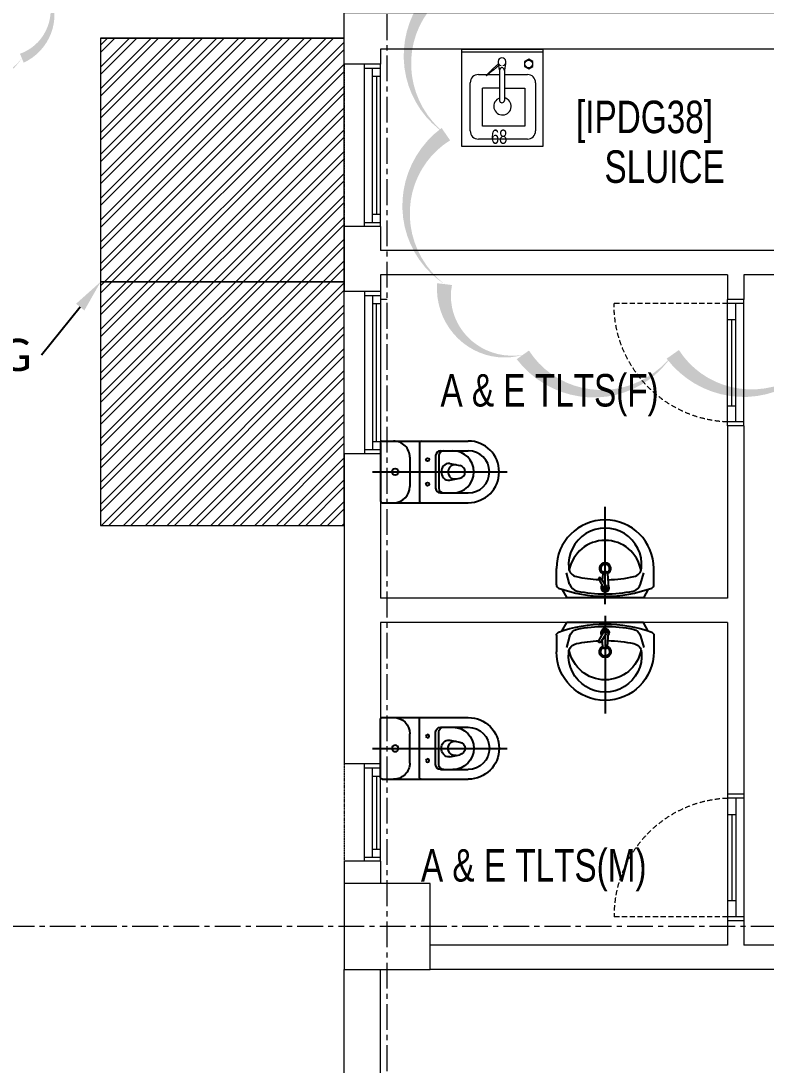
# Model space of a CAD drawing. Header units: millimetres. Extents: x 26027 to 581921, y 7230 to 233891.
# Drawn here: x 456395 to 460986, y 134292 to 140724 of the extents above; entities that cross this region are included whole.
import ezdxf
from ezdxf import colors
from ezdxf.entities.mleader import LeaderData, LeaderLine
from ezdxf.math import Vec2, Vec3

# ---------------------------------------------------------------- set-up
doc = ezdxf.new("R2010")
doc.units = ezdxf.units.MM
doc.header["$LTSCALE"] = 5
for name, pattern in [('CENTER', [50.800000000000004, 31.75, -6.35, 6.35, -6.35]), ('HIDDEN', [9.524999999999999, 6.35, -3.175]), ('HIDDEN2', [0.1875, 0.125, -0.0625])]:
    doc.linetypes.add(name, pattern=pattern)
for name, color, linetype, lineweight in [('72_EGR_BASE_TEXT', 7, 'Continuous', 5), ('Aluminum', 7, 'Continuous', 5), ('Medical Equipment and Furniture', 163, 'Continuous', 0), ('Medical Equipment and Furniture1', 163, 'Continuous', 5), ('New Aluminium', 250, 'Continuous', 5), ('Proj', 7, 'HIDDEN2', 5), ('SANIT', 250, 'Continuous', 5), ('Structure', 20, 'Continuous', 5), ('Walls', 32, 'Continuous', 5)]:
    doc.layers.add(name, color=color, linetype=linetype, lineweight=lineweight)
for name, color, linetype in [('axes', 9, 'Continuous'), ('GE-ARCHITECTURAL_ELEMENTS', 8, 'Continuous'), ('GE-FURNITURE', 8, 'Continuous'), ('GE-SPECIFICATIONS', 7, 'Continuous')]:
    doc.layers.add(name, color=color, linetype=linetype)
doc.layers.add('GE-DESIGNER_WARNING', color=1, linetype='Continuous', plot=False)
doc.layers.add('REV 01', color=7, linetype='Continuous', lineweight=0, true_color=0xe41b4d)
doc.styles.add('GE-DIMS', font='calibri.ttf')
doc.styles.add('X3G_ENTITY_257CFD', font='swisscl.ttf', dxfattribs={"height": 200})
doc.styles.add('X3G_ENTITY_2587EA', font='swisscl.ttf', dxfattribs={"height": 200})

# ---------------------------------------------------------------- blocks, each defined once
blk = doc.blocks.new('Slop Hopper')
at = {"layer": 'Medical Equipment and Furniture1'}
for p, q in [((1327.370956376591, 1279.91283806576), (1327.37095637598, 1339.912838065764)), ((1327.37095637598, 1339.912838065764), (1377.37095637598, 1339.912838066273)), ((1377.37095637598, 1339.912838066273), (1377.370956376591, 1279.912838066273)), ((1336.901490727174, 1335.393754096396), (1367.145765536334, 1335.393754096705)), ((1331.893857139738, 1300.66092966884), (1331.893857139439, 1330.386120508545)), ((1338.527444925967, 1304.04260905824), (1338.52744492573, 1327.462456386485)), ((1338.52744492573, 1327.462456386485), (1364.588513628019, 1327.462456386755)), ((1364.588513628019, 1327.462456386755), (1364.58851362826, 1304.04260905851)), ((1372.138131948603, 1330.378487007783), (1372.138131948901, 1300.653295994885)), ((1351.161032712334, 1293.729631959133), (1351.161032712153, 1311.592227378973)), ((1354.092330422267, 1292.757843044463), (1354.092330422071, 1311.597900607718)), ((1351.161032712225, 1304.042609058371), (1338.527444925967, 1304.04260905824)), ((1354.092330422151, 1304.042609058401), (1364.58851362826, 1304.04260905851)), ((1351.161032712309, 1295.653296081273), (1336.893857139847, 1295.653296081127)), ((1350.462909897862, 1288.898224215598), (1351.162450179454, 1292.852147546582)), ((1351.161032712338, 1292.920471653808), (1351.161032712334, 1293.699097607991)), ((1367.138132035554, 1295.653296081437), (1354.092330422238, 1295.653296081302)), ((1354.092330422267, 1292.757843044463), (1354.775186061252, 1288.898224215645)), ((1354.105150832813, 1289.681681534443), (1357.619047979519, 1292.767799898131)), ((1357.63431515509, 1292.783067073706), (1359.099964010034, 1293.775433485931)), ((1358.26026935357, 1292.065509821801), (1359.191567063484, 1293.118944936316)), ((1359.099964010042, 1293.775433485931), (1359.390040345916, 1293.97390676838)), ((1359.191567063484, 1293.118944936316), (1359.680116681797, 1293.65329608136)), ((1359.390040345916, 1293.97390676838), (1359.527444926069, 1294.065509821816)), ((1359.527444926069, 1294.065509821816), (1359.649582330647, 1294.157112875251)), ((1361.985460193224, 1296.202914401994), (1359.588513628358, 1294.080776997391)), ((1359.649582330647, 1294.157112875251), (1359.741185384082, 1294.233448753115)), ((1359.680116681797, 1293.65329608136), (1359.786986910804, 1293.775433485942)), ((1359.786986910804, 1293.775433485942), (1359.89385713981, 1293.882303714949)), ((1362.21446782682, 1295.94337241727), (1359.802254086379, 1293.836502188231)), ((1359.89385713981, 1293.882303714949), (1359.970193017671, 1293.973906768384)), ((1359.970193017671, 1293.973906768384), (1360.043475460418, 1294.047189211131)), ((1336.153399124563, 1292.050242646004), (1333.61904797954, 1290.599860966588)), ((1333.61904797954, 1290.599860966588), (1333.61904797957, 1287.668563256662)), ((1333.61904797957, 1287.668563256662), (1336.153399124625, 1286.202914401729)), ((1338.67248309404, 1290.599860966642), (1336.153399124563, 1292.050242646004)), ((1336.153399124625, 1286.202914401729), (1338.672483094069, 1287.668563256717)), ((1338.672483094069, 1287.668563256717), (1338.67248309404, 1290.599860966642)), ((1354.741677432372, 1288.958177761982), (1358.245002177995, 1292.05024264623)), ((1327.370956376577, 1281.91283806576), (1377.370956376577, 1281.912838066273)), ((1377.370956376591, 1279.912838066273), (1327.370956376591, 1279.91283806576))]:
    blk.add_line(p, q, dxfattribs=at)
blk.add_circle((1336.161032813055, 1289.111311247616), 2.297709822988054, dxfattribs=at)
for centre, radius, start, end in [((1336.890040259073, 1330.382303801314), 4.996184577475884, 89.95622836788318, 179.9562303529575), ((1367.138132035201, 1330.378487007732), 4.999999913398565, 6.524198029217501e-10, 90.00000099302463), ((1352.313704504366, 1315.187647245009), 5.366412398871967, 289.1656499743485, 257.5965732013071), ((1352.619048049681, 1311.588410514563), 1.458020333512741, 359.8500141712699, 179.8500086273752), ((1336.897673846899, 1300.65711278842), 5.003818162905816, 179.9562951422482, 269.9562971276477), ((1367.138132035503, 1300.653295994834), 4.999999913398551, 270.0000000006503, 6.524198029217501e-10), ((1352.630440862744, 1292.809842129358), 1.435442564620526, 179.0501868002173, 359.0501868002173), ((1362.072544005707, 1296.097172983409), 0.1369848093810266, 39.47334006374277, 129.4733135947575), ((1362.115231136235, 1296.057876237581), 0.1515224261446737, 310.914396454058, 40.91436998948754), ((1352.61904797957, 1287.732478282433), 2.451100774770727, 100.5880710646455, 79.4119289363447)]:
    blk.add_arc(centre, radius, start, end, dxfattribs=at)
blk = doc.blocks.new('A$C39C6726A')
at = {"layer": 'New Aluminium', "linetype": 'HIDDEN'}
blk.add_line((24.97661451576278, 100), (24.97661451576278, 800.0233854837716), dxfattribs=at)
at = {"layer": 'New Aluminium'}
for p, q in [((780, 100), (-0.003293730318546295, 100)), ((24.97661451576278, 0), (24.97661451576278, 100)), ((124.9766145157628, 99.99999999860302), (124.9766145157628, 49.99999999860302)), ((654.9999999995343, 74.99999999953434), (124.9766145157628, 74.99999999860302)), ((654.9999999995343, 100), (654.9999999995343, 50)), ((754.9999999995343, 0), (754.9999999995343, 100)), ((780, 0), (0, 0)), ((754.9999999995343, 50.00000000046566), (24.97661451576278, 49.99999999860302))]:
    blk.add_line(p, q, dxfattribs=at)
at = {"layer": 'New Aluminium', "linetype": 'HIDDEN'}
blk.add_arc((29.29203606327064, 73.85752633959055), 726.1786817647586, 2.063097099571023, 90.34049044268448, dxfattribs=at)
blk = doc.blocks.new('WC manta')
at = {"layer": 'GE-FURNITURE'}
for p, q in [((-0.1300000000000026, 0.1799999999999784), (-0.1300000000000021, -0.1800000000000352)), ((-0.1200000000000032, 0.1899999999999835), (0.4100000000000383, 0.1899999999998698)), ((0.1089999999999978, 0.1799999999999784), (0.1089999999999973, -0.180000000000021)), ((0.2389999999999977, 0.1299999999999812), (0.4100000000000001, 0.1299999999999955)), ((0.0499999999999976, 0.08999999999997499), (0.04999999999999849, -0.09000000000001762)), ((0.2089999999999979, 0.0999999999999801), (0.2089999999999979, -0.1000000000000085)), ((0.2289999999999979, 0.0999999999999801), (0.2289999999999979, -0.1000000000000085)), ((-0.1800000000000019, -1.4210854715202e-14), (0.6499999999999972, 0)), ((0.2955435778343052, 0.05099335474704958), (0.3580878172658544, 0.03932111432524721)), ((0.2955435778343083, -0.05099335474706379), (0.358087817265849, -0.03932111432530405)), ((-0.120000000000001, -0.1900000000000404), (0.410000000000077, -0.1899999999998272)), ((0.2389999999999994, -0.1300000000000097), (0.4100000000000001, -0.1299999999999812))]:
    blk.add_line(p, q, dxfattribs=at)
for centre, radius in [((0.1589999999999976, 0.07524999999998272), 0.01), ((-0.04000000000000181, -1.4210854715202e-14), 0.02), ((0.1589999999999976, -0.07525000000001114), 0.01)]:
    blk.add_circle(centre, radius, dxfattribs=at)
for centre, radius, start, end in [((-0.1200000000000028, 0.1799999999999784), 0.01, 90.00000000000281, 180), ((-0.05000000000000249, 0.08999999999997499), 0.1, 0, 90.0000000000015), ((0.1189999999999976, 0.1799999999999784), 0.01, 90, 180), ((0.2389999999999977, 0.0999999999999801), 0.03, 90, 180), ((0.2589999999999977, 0.0999999999999801), 0.03, 90, 180), ((0.3146591216085324, -1.4210854715202e-14), 0.1299999999999977, 270, 90), ((0.4099999999999997, 0), 0.1899999999999977, 270, 90), ((0.4099999999999997, 0), 0.1299999999999977, 270, 90), ((0.302892476788585, 1.4210854715202e-14), 0.05876042778213645, 141.5249730953281, 218.475026904783), ((0.2882053240761837, 0.01167224042180237), 0.04, 79.42885282056038, 141.5249730953252), ((0.3453775567838338, 1.4210854715202e-14), 0.05876042778213645, 166.4175867627366, 193.5824132373916), ((0.3271417994111214, 0.004405769433930118), 0.04, 79.42885282056035, 166.4175867627366), ((0.3507495635077338, -2.842170943040401e-14), 0.04, 280.5711471794227, 79.42885282056916), ((0.2882053240762104, -0.01167224042180237), 0.04, 218.4750269047819, 280.5711471794153), ((0.3271417994111308, -0.004405769433944329), 0.04, 193.5824132373898, 280.5711471793922), ((-0.0500000000000016, -0.09000000000001762), 0.1, 270.0000000000061, 0), ((0.2389999999999977, -0.1000000000000085), 0.03, 180, 270), ((0.2589999999999977, -0.1000000000000085), 0.03, 180, 270), ((-0.1200000000000023, -0.1800000000000352), 0.01, 180, 270.0000000000084), ((0.1189999999999971, -0.180000000000021), 0.01, 180, 270.0000000000009)]:
    blk.add_arc(centre, radius, start, end, dxfattribs=at)
blk = doc.blocks.new('lav-manta 60')
at = {"layer": 'GE-ARCHITECTURAL_ELEMENTS'}
for p, q in [((-0.2658112752778532, -0.0528604784439608), (-0.2358005871623812, 1.4210854715202e-14)), ((-0.2358005871623803, 0), (0.2358005871623812, 1.4210854715202e-14)), ((8.881784197001252e-16, 0.04000000000002046), (-6.217248937900877e-15, -0.5599999999999739)), ((0.2658112752778532, -0.0528604784439608), (0.2358005871623812, 1.4210854715202e-14)), ((-0.01500000000000323, -0.1473122635064641), (-0.01986414486488819, -0.06399025504892109)), ((0.03890213914203589, -0.1141610597856442), (0.008722840084338657, -0.05751880514141305)), ((0.01909829523756645, -0.07699205969632317), (0.01986206894530085, -0.06400790666485534)), ((-0.3000000000000007, -0.07892544397115842), (-0.3000000000000016, -0.1799999999999926)), ((-0.2184831274915995, -0.08410578956296888), (-0.238337111529991, -0.1537086973741566)), ((0.0274395542141237, -0.120963039179756), (-0.007817085774672883, -0.0673337147440094)), ((0.0149999999999979, -0.1473122635064641), (0.01740925070904797, -0.1057058166811373)), ((0.2184831274916004, -0.08410578956296888), (0.2383371115299919, -0.1537086973741566)), ((0.2999999999999989, -0.07892544397115842), (0.299999999999998, -0.1799999999999926))]:
    blk.add_line(p, q, dxfattribs=at)
for centre, radius, start, end in [((-0.2800000000000011, -0.07892544397115842), 0.02, 109.8228838830087, 180), ((0, -0.855681818181921), 0.84568181818193, 70.17711611698898, 109.8228838830111), ((-0.1607845660526097, -0.1005641007725586), 0.06, 101.8086224012993, 164.079387877085), ((0, -0.8696182228863449), 0.84568181818193, 78.1913775987016, 101.8086224012984), ((-2.664535259100376e-15, -0.06166307873495214), 0.02500000000000305, 320.7474472845807, 220.3679850115468), ((-9.769962616701378e-15, -0.06166307873495214), 0.02000000000000313, 353.2670776885322, 186.6820056531071), ((-9.769962616701378e-15, -0.06166307873495214), 0.009657274115586034, 25.41267285391787, 215.9577171006651), ((0.1607845660526097, -0.1005641007725586), 0.06, 15.92061212291503, 78.19137759870078), ((0.2799999999999994, -0.07892544397115842), 0.02, 0, 70.17711611699127), ((0, -0.9572184320334429), 0.84568181818193, 91.1571592519256, 102.0882578917694), ((0, -0.9572184320334429), 0.84568181818193, 88.54855929439348, 88.84397810137993), ((0.03317084667807624, -0.1175620494827143), 0.0066644162705284, 210.6851949742506, 30.68519497445045), ((0, -0.9572184320334429), 0.84568181818193, 77.9117421082308, 87.42744881614517), ((-5.329070518200751e-15, -0.1799999999999926), 0.2999999999999998, 180, 0), ((-1.77635683940025e-15, -0.2038909794933232), 0.2252122890089872, 174.8142152564765, 5.185784743523504), ((-0.164536051019244, -0.1889581848927691), 0.06, 102.0882578917687, 174.8142152564765), ((-1.77635683940025e-15, -0.1282362600928906), 0.2252122890089872, 190.6097301344279, 349.3902698655721), ((-3.552713678800501e-15, -0.1799999999999926), 0.03500000000000014, 115.3105877077287, 64.6894122922684), ((-3.552713678800501e-15, -0.1799999999999926), 0.02750000000000075, 117.1495709494952, 62.85042905050146), ((-2.664535259100376e-15, -0.1473122635064641), 0.01500000000000057, 180, 6.758042587173681e-11), ((0.1645360510192404, -0.1889581848927691), 0.06, 5.185784743523504, 77.91174210823132)]:
    blk.add_arc(centre, radius, start, end, dxfattribs=at)

msp = doc.modelspace()

# ---------------------------------------------------------------- hatches: boundary and pattern name
at = {"layer": 'GE-DESIGNER_WARNING', "lineweight": 0}
h = msp.add_hatch(dxfattribs=at)
h.set_pattern_fill('ANSI32', color=256, scale=10)
h.set_pattern_definition([(45, (-1295783.370939447, 1430998.8999502), (-67.35192090801866, 67.35192090801866), []), (45, (-1295738.469639447, 1430998.8999502), (-67.35192090801866, 67.35192090801866), [])])
h.paths.add_polyline_path([(458385.8122953232, 137616.5233593564), (456885.8123681536, 137616.5233593564), (456885.8124061713, 137616.5233593564), (458385.8122896433, 137616.5233593564)], flags=17)
h.paths.add_polyline_path([(458385.8122022476, 140616.5233593564), (456885.8122313803, 140616.5233593564), (456885.8123681536, 137616.5233593564), (458385.8122953232, 137616.5233593564)])
h.paths.add_polyline_path([(456885.8123681536, 137616.5233593564), (456885.8124061713, 137616.5233593564), (458385.8085331037, 137616.5233593564), (458385.8062017048, 137994.0370760986), (458385.8123656781, 138311.5233879667), (458385.8123681531, 137616.5233593564)])

# ---------------------------------------------------------------- linework, layer by layer
at = {"layer": 'Aluminum'}
for p, q in [((458510.8123571561, 139457.7802034228, 2.361868934011321), (458510.8061814895, 140457.7802034221, 2.361868934011321)), ((458510.8061814895, 140432.7802034221, 2.361868934011321), (458610.8061814895, 140432.7802034221, 2.361868934011321)), ((458560.8123571561, 139482.7802034228, 2.361868934011321), (458560.8061814895, 140432.7802034221, 2.361868934011321)), ((458610.8123571561, 139457.7802034228, 2.361868934011321), (458610.8061814895, 140457.7802034221, 2.361868934011321)), ((458560.8061814895, 140382.7802034221, 2.361868934011321), (458610.8061814895, 140382.7802034221, 2.361868934011321)), ((458585.8061814895, 140382.7802034221, 2.361868934011321), (458585.8123571561, 139532.7802034228, 2.361868934011321)), ((458560.8123571561, 139532.7802034228, 2.361868934011321), (458610.8123571561, 139532.7802034228, 2.361868934011321)), ((458510.8123571561, 139482.7802034228, 2.361868934011321), (458610.8123571561, 139482.7802034228, 2.361868934011321)), ((458510.8123571561, 139057.7802034228, 2.361868934011321), (458510.8061814895, 138057.7802034232, 2.361868934011321)), ((458610.8123571561, 139057.7802034228, 2.361868934011321), (458610.8061814895, 138057.7802034232, 2.361868934011321)), ((458510.8123571561, 139032.7802034228, 2.361868934011321), (458610.8123571561, 139032.7802034228, 2.361868934011321)), ((458560.8123571561, 139032.7802034228, 2.361868934011321), (458560.8061814895, 138082.7802034232, 2.361868934011321)), ((458560.8123571561, 138982.7802034228, 2.361868934011321), (458610.8123571561, 138982.7802034228, 2.361868934011321)), ((458585.8061814895, 138132.7802034232, 2.361868934011321), (458585.8123571561, 138982.7802034228, 2.361868934011321)), ((458560.8061814895, 138132.7802034232, 2.361868934011321), (458610.8061814895, 138132.7802034232, 2.361868934011321)), ((458510.8061814895, 138082.7802034232, 2.361868934011321), (458610.8061814895, 138082.7802034232, 2.361868934011321)), ((458510.8126940732, 135547.7509204864, 2.361868050470358), (458510.8126940732, 136147.7509204859, 2.361868050470358)), ((458510.8126940732, 136122.7509204859, 2.361868050470358), (458610.8126940732, 136122.7509204859, 2.361868050470358)), ((458560.8126940732, 135572.7509204864, 2.361868050470358), (458560.8126940732, 136122.7509204859, 2.361868050470358)), ((458610.8126940732, 135547.7509204864, 2.361868050470358), (458610.8126940732, 136147.7509204859, 2.361868050470358)), ((458560.8126940732, 136072.7509204859, 2.361868050470358), (458610.8126940732, 136072.7509204859, 2.361868050470358)), ((458585.8126940732, 136072.7509204859, 2.361868050470358), (458585.8126940732, 135622.7509204864, 2.361868050470358)), ((458560.8126940732, 135622.7509204864, 2.361868050470358), (458610.8126940732, 135622.7509204864, 2.361868050470358)), ((458510.8126940732, 135572.7509204864, 2.361868050470358), (458610.8126940732, 135572.7509204864, 2.361868050470358))]:
    msp.add_line(p, q, dxfattribs=at)
at = {"layer": 'axes', "linetype": 'CENTER', "lineweight": 0}
for p, q in [((458650.812872278, 120285.5886630216, 2.361869228524717), (458650.8128722785, 160790.266209845, 2.361869228524717)), ((580937.8203590373, 135145.266500985, 2.361868934011056), (448568.3167028979, 135145.266500985, 2.361868934011056))]:
    msp.add_line(p, q, dxfattribs=at)
at = {"layer": 'Medical Equipment and Furniture', "lineweight": 0}
msp.add_line((456885.8124061713, 140616.5233593564, 2.361868934011321), (458385.8122896431, 140616.5233593564, 2.361868934011321), dxfattribs=at)
at = {"layer": 'Proj'}
for p, q in [((458385.8061164208, 140457.7802034221, 2.361868934011321), (458385.8122920874, 139457.7802034228, 2.361868934011321)), ((458385.8061164208, 138057.7802034232, 2.361868934011321), (458385.8122920874, 139057.7802034228, 2.361868934011321)), ((458385.8126290045, 136147.7509204859, 2.361868934011321), (458385.8126290045, 135547.7509204864, 2.361868934011321))]:
    msp.add_line(p, q, dxfattribs=at)
at = {"layer": 'REV 01', "elevation": -5.465977195306948e-07}
msp.add_lwpolyline([(454410.285667592, 141814.8977600294, 0, 59.81414226712175, -0.52056705), (455008.1911472314, 141831.6965377333, 0, 59.81414226712175, -0.52056705), (455606.0966268708, 141848.4953154371, 0, 59.81414226712175, -0.52056705), (456204.0021065102, 141865.2940931413, 0, 59.81414226712175, -0.52056705), (456509.2038819903, 141581.049845458, 0, 59.81414226712175, -0.52056705), (456509.2038819904, 140982.9084227867, 0, 59.81414226712175, -0.52056705), (456400.408552815, 140493.5623292908, 0, 59.81414226712175, -0.52056705), (455802.2671301438, 140493.5623292908, 0, 59.81414226712175, -0.52056705), (455204.1257074726, 140493.5623292906, 0, 59.81414226712175, -0.52056705), (454605.9842848014, 140493.5623292906, 0, 59.81414226712175, -0.52056705), (454328.7086640797, 140789.9057002826, 0, 59.81414226712175, -0.52056705), (454376.1634482261, 141386.1616897508, 0, 59.81414226712175, -0.52056705)], format="xyseb", close=True, dxfattribs=at)
at = {"layer": 'REV 01', "elevation": 2.361869228524717}
msp.add_lwpolyline([(470843.7840054722, 141178.458130886, 0, 92.37811408067861, -0.52056705), (470854.1777491386, 140254.7354635216, 0, 92.37811408067861, -0.52056705), (470864.5714928049, 139331.0127961571, 0, 92.37811408067861, -0.52056705), (470572.109674026, 138705.7034644221, 0, 92.37811408067861, -0.52056705), (469648.3342704152, 138702.4477319571, 0, 92.37811408067861, -0.52056705), (468724.5588668043, 138699.191999492, 0, 92.37811408067861, -0.52056705), (467800.7834631935, 138695.936267027, 0, 92.37811408067861, -0.52056705), (466877.0080595826, 138692.6805345619, 0, 92.37811408067861, -0.52056705), (465953.2326559718, 138689.4248020968, 0, 92.37811408067861, -0.52056705), (465029.4572523609, 138686.1690696318, 0, 92.37811408067861, -0.52056705), (464105.68184875, 138682.9133371667, 0, 92.37811408067861, -0.52056705), (463181.9064451392, 138679.6576047016, 0, 92.37811408067861, -0.52056705), (462258.1310415283, 138676.4018722366, 0, 92.37811408067861, -0.52056705), (461334.3556379175, 138673.1461397715, 0, 92.37811408067861, -0.52056705), (460410.5802343066, 138669.8904073065, 0, 92.37811408067861, -0.52056705), (459486.8048306957, 138666.6346748414, 0, 92.37811408067861, -0.52056705), (459004.3403646437, 139102.3004346336, 0, 92.37811408067861, -0.52056705), (459012.6113029575, 140026.0445483847, 0, 92.37811408067861, -0.52056705), (459020.8822412713, 140949.7886621357, 0, 92.37811408067861, -0.52056705)], format="xyseb", dxfattribs=at)
at = {"layer": 'Structure', "elevation": 2.361868934011321}
msp.add_lwpolyline([(458385.8125929814, 134880.266500985), (458915.8125929814, 134880.266500985), (458915.8125929814, 135410.266500985), (458385.8125929814, 135410.266500985)], close=True, dxfattribs=at)
at = {"layer": 'Walls'}
for p, q in [((458610.8122935034, 140550.2665152901, 2.361868934011321), (458610.8122988921, 140457.7802034228, 2.361868934011321)), ((462048.5235358458, 140550.2665152901, 2.361868934011321), (458610.8122935034, 140550.2665152901, 2.361868934011321)), ((458610.8132022116, 140457.7802034228, 2.361868934011146), (458385.8132022116, 140457.7802034228, 2.361868934011146)), ((458610.8132022116, 139457.7802034228, 2.361868934011146), (458385.8132022116, 139457.7802034228, 2.361868934011146)), ((458610.8123571561, 139457.7802034228, 2.361868934011321), (458610.8123658518, 139308.5358838059, 2.361868934011321)), ((462048.5238823993, 139308.5358838059, 2.361868934011321), (458610.8123658518, 139308.5358838059, 2.361868934011321)), ((460748.5238819652, 139158.5358838059, 2.361868934011321), (458610.8123745914, 139158.5358838059, 2.361868934011321)), ((458610.8123745914, 139158.5358838059, 2.361868934011321), (458610.812380462, 139057.7802034228, 2.361868934011321)), ((462048.5238823993, 139158.5358838059, 2.361868934011321), (460848.5238823993, 139158.5358838059, 2.361868934011321)), ((458610.8132319646, 139057.7802034228, 2.361868934011146), (458385.8132028752, 139057.7802034228, 2.361868934011146)), ((458650.8128722783, 139008.5358838059, 2.361868934011321), (458610.8123745914, 139008.5358838059, 2.361868934011321)), ((460848.5238823993, 139008.5358838059, 2.361868934011321), (460748.5238826163, 139008.5292963451, 2.36186834498453)), ((460848.5752645922, 138228.5358854984, 2.361868934011321), (460748.5238819652, 138228.5358854984, 2.361868934011321)), ((458610.8132319646, 138057.7802034228, 2.361868934011146), (458385.8132028752, 138057.7802034228, 2.361868934011146)), ((458610.812438726, 138057.7802034228, 2.361868934011321), (458610.8124905373, 137168.5358838059, 2.361868934011321)), ((460748.5238818056, 137168.5358838059, 2.361868371307262), (458610.8123745914, 137168.5358838059, 2.361868934011321)), ((460748.5238819652, 137018.5358838059, 2.361868934011321), (458610.8123745914, 137018.5358838059, 2.361868934011321)), ((458610.8124992768, 137018.5358838062, 2.361868934011321), (458610.8125500125, 136147.7509204864, 2.361868934011321)), ((458610.8126940732, 136147.7509204864, 2.361868934011321), (458385.8112957631, 136147.7509204864, 2.361868934011321)), ((460848.4725002064, 135960.2661952134, 2.361869228524716), (460748.4725004234, 135960.2596077526, 2.361868639497925)), ((458610.8126940732, 135547.7509204864, 2.361868934011321), (458385.8125849711, 135547.7509204864, 2.361868934011321)), ((458610.8125849711, 135547.7509204862, 2.361868934011321), (458610.8125929814, 135410.2665140945, 2.361868934011321)), ((460848.5238823993, 135180.2661969059, 2.361868639497925), (460748.5238819652, 135180.2661969059, 2.361868639497925)), ((460748.5238819652, 135030.2661969059, 2.361868639497925), (458915.8123136847, 135030.2661969059, 2.361868639497925)), ((462048.5238823993, 135030.2661969059, 2.361868639497925), (460848.5238823993, 135030.2661969059, 2.361868639497925)), ((458385.8125034845, 132862.714669921, 2.361868639498108), (458385.8125929814, 134880.266500985, 2.361868934011321)), ((458610.8125034845, 132862.714669921, 2.361868639498108), (458610.8125929814, 134880.2664878757, 2.361868934011321)), ((464585.812085297, 134880.2661969059, 2.361868639497925), (458915.8123136847, 134880.2661969059, 2.361868639497925))]:
    msp.add_line(p, q, dxfattribs=at)
for points, elevation in [([(458385.8122988921, 140457.7802034228), (458385.8122804139, 140774.9266307082), (461973.5238823993, 140775.2665152901), (461973.5238823993, 142420.2664866799), (465585.812085297, 142420.2664866799)], 2.361868934011321), ([(458385.8122896431, 137616.5307340065), (458385.8122022476, 140616.5233593564), (456885.8122313803, 140616.5233593564), (456885.8123187758, 139116.5233593564), (458385.8122022476, 139116.5233593564)], 2.361868934011321), ([(458385.8123571561, 139457.7802034228), (458385.812380462, 139057.7802034228)], 2.361868934011321), ([(458385.8122896431, 139116.5233593564), (456885.8123187758, 139116.5233593564), (456885.8124061713, 137616.5233593564), (458385.8122896431, 137616.5233593564)], 2.361868934011321), ([(460748.5238819652, 139158.5391775363), (460748.5238826163, 139008.5292963451)], 2.36186775595774), ([(460848.5238823993, 139158.5358838059), (460848.4725002048, 139008.5358804211)], 2.36186834498453), ([(460748.5752648092, 138228.5292980378), (460748.5238819652, 137168.5391775363)], 2.36186775595774), ([(460848.5238817481, 138228.5358854984), (460848.5238817481, 135960.2661985981)], 2.361868344984531), ([(458385.812438726, 138057.7802034228), (458385.8125500125, 136147.7509204864)], 2.361868934011321), ([(460748.5238819652, 137018.5391775363), (460748.5238819652, 135960.2596111372)], 2.36186775595774), ([(458385.8125849711, 135547.7509204864), (458385.8125929814, 135410.266500985)], 2.361868934011321), ([(460748.5238819652, 135180.2661969059), (460748.5238819652, 135030.2694906362)], 2.36186775595774), ([(460848.5262922427, 135180.2661969059), (460848.5238823993, 135030.2661969059)], 2.36186834498453)]:
    msp.add_lwpolyline(points, dxfattribs=dict(at, elevation=elevation))

# ---------------------------------------------------------------- block references
at = {"layer": 'Medical Equipment and Furniture', "xscale": 10, "yscale": 10, "zscale": 10, "rotation": 180.0000000005791}
msp.add_blockref('Slop Hopper', (472884.5218571401, 153349.3948868618, 2.361868934011321), dxfattribs=at)
at = {"layer": 'New Aluminium', "linetype": 'HIDDEN', "xscale": -1, "rotation": 90.00377433692076}
msp.add_blockref('A$C39C6726A', (460848.5238823993, 139008.5358838059, 2.36186834498453), dxfattribs=at)
at = {"layer": 'New Aluminium', "linetype": 'HIDDEN', "rotation": 89.99622566307924}
msp.add_blockref('A$C39C6726A', (460848.5238823993, 135180.2662002903, 2.36186834498453), dxfattribs=at)
at = {"layer": 'SANIT'}
for name, p, xscale, yscale, zscale in [('WC manta', (458740.8125450376, 137945.9469128875, 2.361868934011321), 999.9999999999995, 999.9999999999995, 999.9999999999995), ('lav-manta 60', (459993.8093213907, 137018.5358838059, 2.361868934011321), -1000.000000000223, 1000.000000000223, 1000.000000000223)]:
    msp.add_blockref(name, p, dxfattribs=dict(at, xscale=xscale, yscale=yscale, zscale=zscale))
at = {"layer": 'SANIT', "rotation": 180}
for name, p, xscale, yscale, zscale in [('lav-manta 60', (459993.8093213907, 137170.2662002903, 2.361868934011321), 1000.000000000223, 1000.000000000223, 1000.000000000223), ('WC manta', (458740.8125450376, 136242.8551712087, 2.361868934011321), -999.9999999999995, 999.9999999999995, 999.9999999999995)]:
    msp.add_blockref(name, p, dxfattribs=dict(at, xscale=xscale, yscale=yscale, zscale=zscale))

# ---------------------------------------------------------------- texts
at = {"layer": '72_EGR_BASE_TEXT', "char_height": 200, "attachment_point": 2, "style": 'X3G_ENTITY_2587EA'}
for s, insert in [('[IPDG38]', (460236.3825830487, 140232.1439244815, 2.361869523038112)), ('SLUICE', (460360.1073878389, 139926.1354344683, 2.361869523038112))]:
    msp.add_mtext(s, dxfattribs=dict(at, insert=insert))
at = {"layer": '72_EGR_BASE_TEXT', "char_height": 200, "width": 1806.588295982555, "attachment_point": 2, "style": 'X3G_ENTITY_2587EA'}
for s, insert in [('A & E TLTS(F)', (459651.6082327077, 138548.5514869902)), ('A & E TLTS(M)', (459554.1070202695, 135622.7509204864, 2.361869228524717))]:
    msp.add_mtext(s, dxfattribs=dict(at, insert=insert))
at = {"layer": 'Medical Equipment and Furniture', "insert": (459340.888210193, 140054.0307525601, 2.361869228524717), "char_height": 87.47307164393662, "attachment_point": 2, "style": 'X3G_ENTITY_257CFD'}
msp.add_mtext('68', dxfattribs=at)

# ---------------------------------------------------------------- leaders
at = {"layer": 'GE-SPECIFICATIONS'}
ml = msp.add_multileader_mtext('Standard', dxfattribs=at)
ml.set_content('Note:G', color=7, style='GE-DIMS')
ml.set_leader_properties(color=83)
ml.build(insert=Vec2(0, 0))
ml.multileader.update_dxf_attribs({"has_dogleg": 0, "dogleg_length": 0.36, "arrow_head_size": 200, "scale": 0.02})
ctx = ml.context
ctx.base_point, ctx.scale, ctx.char_height, ctx.arrow_head_size, ctx.landing_gap_size, ctx.plane_origin = Vec3(455535.7129740391, 138664.9204862695, 2.361868934011321), 0.02, 200, 200, 60, Vec3(456461.4052817321, 138766.3820247308, 2.361868934011321)
ctx.text_align_type, ctx.attachment_type = 2, 1
notes = []
notes.append((ctx, [(0, (1, 1, 0), (456522.1252817314, 138664.9204862695, 2.361868934011321), (-1, 0), 0.72, [(0, [(456885.8123187758, 139116.5233593564, 2.361868934011321)], 0, [])])]))
ctx.mtext.insert, ctx.mtext.width, ctx.mtext.defined_height, ctx.mtext.alignment, ctx.mtext.flow_direction = Vec3(456461.4052817314, 138766.3820247313, 2.361868934011321), 1317.386070979256, 282.7954590244573, 3, 5
for ctx, leaders in notes:
    for number, flags, end, landing, length, lines in leaders:
        leader = LeaderData()
        leader.index, (leader.has_last_leader_line, leader.has_dogleg_vector, leader.attachment_direction) = number, flags
        leader.last_leader_point, leader.dogleg_vector, leader.dogleg_length = Vec3(end), Vec3(landing), length
        for number, points, colour, breaks in lines:
            line = LeaderLine()
            line.index, line.vertices, line.color, line.breaks = number, Vec3.list(points), colors.encode_raw_color(colour), breaks
            leader.lines.append(line)
        ctx.leaders.append(leader)

doc.saveas('drawing.dxf')
